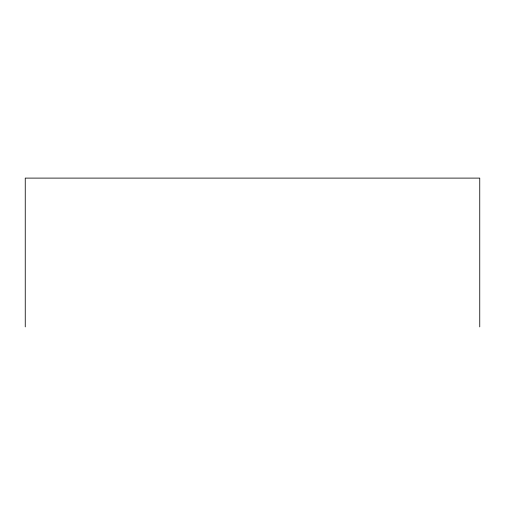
<?xml version="1.0" encoding="UTF-8"?>
<svg xmlns="http://www.w3.org/2000/svg" width="505" height="505" viewBox="0 0 505 505"><rect width="100%" height="100%" fill="white"/><g stroke="black" fill="none" stroke-linecap="round" stroke-linejoin="round"><path stroke-width="0.76" d="M479.75 326.893L479.75 178.107L25.25 178.107L25.25 326.893"/></g></svg>
